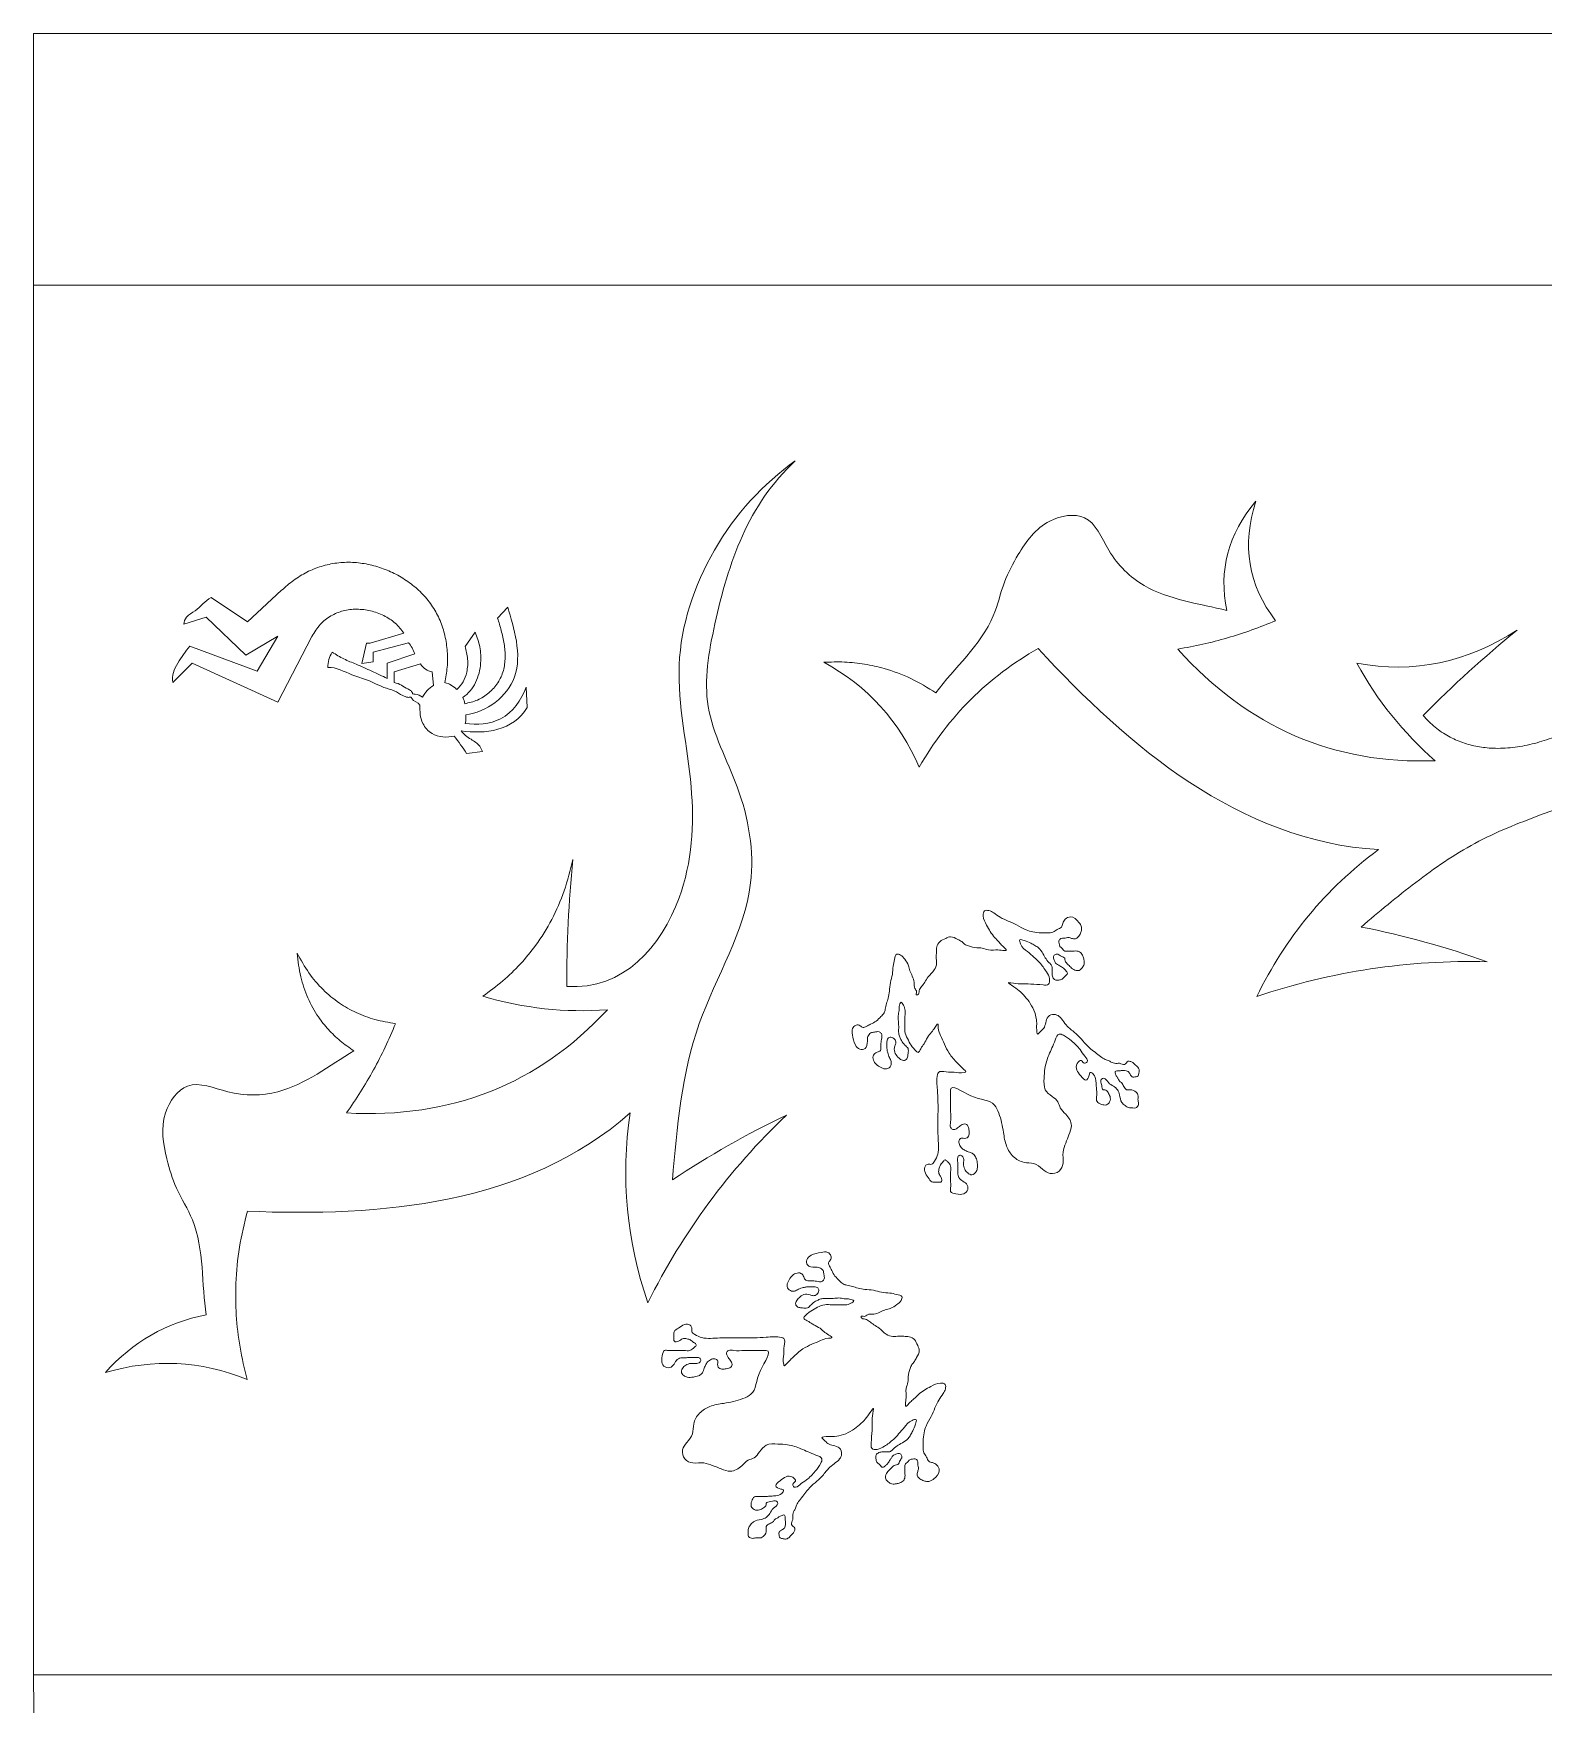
# Model space of a CAD drawing. Header units: inches. Extents: x 10.6 to 40.8, y 3.5 to 37.4.
# Drawn here: x 10.57 to 27.82, y 18.3 to 37.39 of the extents above; entities that cross this region are included whole.
import ezdxf

# ---------------------------------------------------------------- set-up
doc = ezdxf.new("R2010")
doc.units = ezdxf.units.IN
doc.header["$MEASUREMENT"] = 0
doc.layers.add('DXF_KUPEC_2_Model_0', color=7, linetype='Continuous', true_color=0xffffff)

msp = doc.modelspace()

# ---------------------------------------------------------------- linework, layer by layer
at = {"layer": 'DXF_KUPEC_2_Model_0', "color": 18, "lineweight": 13, "true_color": 0x000000}
for p, q in [((40.815, 37.388), (10.565, 37.388)), ((10.565, 37.388), (10.565, 34.513)), ((40.815, 34.513), (10.565, 34.513)), ((10.565, 34.513), (10.565, 18.638)), ((13.011, 30.666), (12.595, 30.944)), ((13.4, 31.027), (13.011, 30.666)), ((15.984, 30.834), (15.867, 30.708)), ((12.283, 30.639), (12.54, 30.722)), ((12.54, 30.722), (12.991, 30.285)), ((15.612, 30.548), (15.497, 30.387)), ((13.122, 30.105), (12.353, 30.389)), ((12.991, 30.285), (13.358, 30.503)), ((13.358, 30.503), (13.122, 30.105)), ((13.358, 29.751), (13.746, 30.5)), ((14.369, 30.425), (14.318, 30.193)), ((14.412, 30.425), (14.369, 30.425)), ((14.798, 30.536), (14.412, 30.425)), ((14.447, 30.32), (14.851, 30.429)), ((12.158, 29.973), (12.38, 30.195)), ((12.38, 30.195), (13.358, 29.751)), ((14.318, 30.193), (14.447, 30.211)), ((14.447, 30.211), (14.447, 30.32)), ((14.924, 30.3), (14.607, 30.194)), ((14.607, 30.194), (14.607, 30.02)), ((14.987, 30.188), (14.687, 30.095)), ((14.687, 30.095), (14.687, 29.973)), ((15.136, 29.941), (15.121, 30.095)), ((16.205, 29.689), (16.193, 29.919)), ((15.515, 29.164), (15.695, 29.185)), ((10.565, 18.638), (40.815, 18.638))]:
    msp.add_line(p, q, dxfattribs=at)
for centre, radius, start, end in [((14.257, 30.144), 0.33, 147.8656, 179.6771), ((15.212, 29.73), 0.248, 41.0804, 78.2849), ((15.211, 29.687), 0.285, 9.0329, 23.7462), ((15.276, 29.569), 0.23, 344.5193, 9.4026), ((12.917, 27.458), 3.107, 33.2957, 37.7796), ((25.69, 18.638), 15.125, 180, 0)]:
    msp.add_arc(centre, radius, start, end, dxfattribs=at)
for points, knots in [([(19.268, 32.505), (18.536, 31.992), (17.697, 30.618), (18.142, 28.83), (18.057, 27.334), (17.307, 26.456), (16.657, 26.503)], [0, 0, 0, 0, 0.38413, 0.579872, 0.757798, 1, 1, 1, 1]), ([(17.865, 24.292), (17.916, 24.892), (18.016, 26.079), (18.903, 27.456), (18.677, 28.762), (18.165, 29.669), (18.405, 31.046), (18.727, 32.006), (19.268, 32.505)], [0, 0, 0, 0, 0.209594, 0.407161, 0.535059, 0.647811, 0.757164, 1, 1, 1, 1]), ([(24.199, 30.797), (23.889, 30.874), (23.329, 30.943), (22.843, 31.42), (22.647, 31.94), (22.089, 31.845), (21.837, 31.488), (21.635, 31.111), (21.504, 30.495), (21.079, 30.141), (20.875, 29.856)], [0, 0, 0, 0, 0.2060686, 0.324715, 0.4212586, 0.5042483, 0.6136903, 0.6866444, 0.7713935, 0.9999999, 0.9999999, 0.9999999, 0.9999999]), ([(25.73, 27.181), (25.832, 27.268), (26.038, 27.441), (26.354, 27.694), (26.682, 27.931), (27.028, 28.143), (27.397, 28.317), (27.738, 28.445), (28.037, 28.558), (28.289, 28.664), (28.53, 28.787), (28.754, 28.936), (28.955, 29.117), (29.132, 29.326), (29.28, 29.547), (29.403, 29.774), (29.502, 30.001), (29.591, 30.23), (29.685, 30.453), (29.798, 30.663), (29.943, 30.85), (30.116, 31.013), (30.307, 31.16), (30.529, 31.309), (30.775, 31.463), (31.047, 31.617), (31.325, 31.752), (31.61, 31.864), (31.906, 31.946), (32.214, 31.997), (32.423, 31.996), (32.529, 31.996)], [0, 0, 0, 0, 0.046441, 0.093012, 0.139556, 0.186098, 0.232927, 0.280164, 0.3119, 0.343319, 0.37433, 0.405095, 0.436065, 0.46748, 0.499304, 0.527852, 0.556385, 0.584728, 0.612637, 0.640026, 0.666802, 0.694016, 0.721781, 0.749874, 0.786231, 0.822159, 0.857651, 0.892821, 0.927937, 0.963448, 1, 1, 1, 1]), ([(32.529, 31.996), (32.42, 32.012), (32.199, 32.043), (31.862, 32.043), (31.523, 32.011), (31.188, 31.944), (30.86, 31.843), (30.548, 31.707), (30.255, 31.538), (29.996, 31.343), (29.775, 31.124), (29.583, 30.894), (29.402, 30.654), (29.221, 30.411), (29.034, 30.176), (28.832, 29.955), (28.613, 29.753), (28.375, 29.575), (28.137, 29.437), (27.906, 29.336), (27.687, 29.268), (27.463, 29.226), (27.253, 29.218), (27.062, 29.238), (26.89, 29.283), (26.726, 29.356), (26.57, 29.46), (26.483, 29.551), (26.439, 29.598)], [0, 0, 0, 0, 0.0458167, 0.0924627, 0.1396726, 0.1871532, 0.2346195, 0.2818285, 0.3286177, 0.3749454, 0.4162093, 0.4576353, 0.4993726, 0.5413127, 0.5833033, 0.6245231, 0.6656447, 0.7067275, 0.7480372, 0.7797341, 0.8115414, 0.8430686, 0.8741012, 0.8986032, 0.9229995, 0.9476475, 0.9730835, 1, 1, 1, 1]), ([(15.263, 29.973), (15.274, 30.031), (15.298, 30.149), (15.297, 30.33), (15.27, 30.51), (15.215, 30.683), (15.13, 30.843), (15.017, 30.984), (14.882, 31.104), (14.729, 31.203), (14.564, 31.278), (14.39, 31.328), (14.211, 31.351), (14.03, 31.344), (13.854, 31.305), (13.687, 31.239), (13.534, 31.145), (13.444, 31.066), (13.4, 31.027)], [0, 0, 0, 0, 0.061928, 0.124766, 0.187869, 0.250713, 0.313103, 0.375422, 0.438091, 0.501079, 0.564057, 0.626762, 0.689139, 0.751391, 0.813769, 0.876055, 0.937996, 1, 1, 1, 1]), ([(12.595, 30.944), (12.523, 30.906), (12.453, 30.807), (12.313, 30.738), (12.284, 30.669), (12.283, 30.639)], [0.0000009, 0.0000009, 0.0000009, 0.0000009, 0.5303696, 0.798279, 1, 1, 1, 1]), ([(13.746, 30.5), (13.776, 30.547), (13.832, 30.64), (13.959, 30.74), (14.103, 30.8), (14.26, 30.817), (14.418, 30.798), (14.568, 30.744), (14.703, 30.659), (14.767, 30.577), (14.798, 30.536)], [0, 0, 0, 0, 0.132212, 0.255877, 0.377103, 0.500628, 0.62693, 0.753643, 0.87824, 1, 1, 1, 1]), ([(15.504, 29.606), (15.74, 29.633), (16.243, 30.009), (16.051, 30.605), (15.984, 30.834)], [0, 0, 0, 0, 0.4743697, 0.9999997, 0.9999997, 0.9999997, 0.9999997]), ([(15.472, 29.802), (15.501, 29.826), (15.56, 29.874), (15.62, 29.973), (15.659, 30.081), (15.68, 30.219), (15.674, 30.38), (15.632, 30.493), (15.612, 30.548)], [0, 0, 0, 0, 0.139162, 0.277189, 0.41746, 0.560255, 0.784827, 1, 1, 1, 1]), ([(15.867, 30.708), (15.882, 30.662), (15.912, 30.567), (15.945, 30.417), (15.959, 30.262), (15.941, 30.108), (15.876, 29.967), (15.772, 29.852), (15.642, 29.766), (15.542, 29.743), (15.492, 29.732)], [0, 0, 0, 0, 0.119133, 0.246548, 0.374821, 0.49994, 0.62392, 0.749865, 0.876014, 1, 1, 1, 1]), ([(23.638, 30.355), (23.733, 30.373), (23.923, 30.408), (24.205, 30.482), (24.483, 30.571), (24.664, 30.644), (24.755, 30.68)], [0, 0, 0, 0, 0.249252, 0.497679, 0.748415, 1, 1, 1, 1]), ([(12.353, 30.389), (12.301, 30.328), (12.211, 30.201), (12.138, 30.055), (12.158, 29.973)], [0, 0, 0, 0, 0.5052435, 0.9999991, 0.9999991, 0.9999991, 0.9999991]), ([(14.851, 30.429), (14.865, 30.409), (14.893, 30.369), (14.914, 30.323), (14.924, 30.3)], [0, 0, 0, 0, 0.486685, 1, 1, 1, 1]), ([(15.497, 30.387), (15.509, 30.339), (15.533, 30.242), (15.523, 30.102), (15.481, 29.978), (15.427, 29.921), (15.4, 29.893)], [0, 0, 0, 0, 0.277644, 0.561767, 0.780846, 1, 1, 1, 1]), ([(14.607, 30.02), (14.548, 30.048), (14.43, 30.104), (14.265, 30.179), (14.109, 30.239), (14.022, 30.293), (13.978, 30.32)], [0, 0, 0, 0, 0.279953, 0.559931, 0.77989, 1, 1, 1, 1]), ([(20.875, 29.856), (20.78, 29.914), (20.594, 30.029), (20.315, 30.131), (20.06, 30.188), (19.829, 30.213), (19.672, 30.208), (19.593, 30.206)], [0, 0, 0, 0, 0.245664, 0.485011, 0.653715, 0.824659, 1, 1, 1, 1]), ([(13.927, 30.146), (14.031, 30.151), (14.167, 30.062), (14.39, 30.008), (14.541, 29.921), (14.686, 29.886), (14.768, 29.831), (14.828, 29.805), (14.859, 29.804), (14.88, 29.81), (14.898, 29.751), (14.958, 29.752), (14.98, 29.717)], [0, 0, 0, 0, 0.251875, 0.414608, 0.592798, 0.701894, 0.797976, 0.851277, 0.865807, 0.882757, 0.897063, 1, 1, 1, 1]), ([(14.687, 29.973), (14.749, 29.964), (14.8, 29.918), (14.874, 29.886), (14.887, 29.866), (14.896, 29.857), (14.898, 29.837), (14.956, 29.847), (14.983, 29.822), (15.011, 29.805)], [0, 0, 0, 0, 0.457238, 0.571818, 0.608664, 0.647786, 0.678886, 0.745997, 1, 1, 1, 1]), ([(16.193, 29.919), (16.142, 29.776), (15.952, 29.505), (15.63, 29.49), (15.498, 29.507)], [0, 0, 0, 0, 0.533061, 1, 1, 1, 1]), ([(14.98, 29.717), (14.977, 29.647), (14.987, 29.517), (15.135, 29.348), (15.291, 29.342), (15.373, 29.362)], [0, 0, 0, 0, 0.3378316, 0.5866066, 0.9999993, 0.9999993, 0.9999993, 0.9999993]), ([(15.695, 29.185), (15.686, 29.206), (15.668, 29.247), (15.618, 29.291), (15.561, 29.328), (15.499, 29.365), (15.466, 29.403), (15.45, 29.423)], [0, 0, 0, 0, 0.196821, 0.380507, 0.565079, 0.782625, 1, 1, 1, 1]), ([(16.727, 27.952), (16.697, 27.831), (16.639, 27.596), (16.494, 27.265), (16.322, 26.986), (16.13, 26.754), (15.929, 26.558), (15.777, 26.447), (15.7, 26.39)], [0, 0, 0, 0, 0.193794, 0.379866, 0.561953, 0.705377, 0.850764, 1, 1, 1, 1]), ([(21.042, 25.322), (21.048, 25.394), (21.321, 25.187), (21.517, 25.218), (21.615, 25.016), (21.643, 24.859), (21.669, 24.681), (21.75, 24.553), (21.869, 24.481), (21.999, 24.494), (22.087, 24.42), (22.175, 24.35), (22.292, 24.38), (22.34, 24.493), (22.314, 24.605), (22.358, 24.712), (22.394, 24.809), (22.441, 24.925), (22.374, 25.037), (22.29, 25.102), (22.274, 25.195), (22.196, 25.248), (22.102, 25.32), (22.111, 25.449), (22.115, 25.58), (22.166, 25.733), (22.222, 25.844), (22.266, 25.974), (22.354, 25.936), (22.428, 25.878), (22.518, 25.795), (22.562, 25.716), (22.624, 25.65), (22.562, 25.609), (22.537, 25.678), (22.472, 25.617), (22.478, 25.541), (22.525, 25.487), (22.59, 25.402), (22.623, 25.474), (22.634, 25.535), (22.69, 25.488), (22.702, 25.438), (22.705, 25.376), (22.711, 25.313), (22.712, 25.252), (22.704, 25.18), (22.764, 25.153), (22.821, 25.141), (22.869, 25.184), (22.869, 25.244), (22.842, 25.289), (22.817, 25.327), (22.771, 25.317), (22.773, 25.382), (22.744, 25.434), (22.809, 25.467), (22.84, 25.393), (22.901, 25.368), (22.954, 25.325), (22.975, 25.255), (22.984, 25.185), (23.032, 25.142), (23.075, 25.114), (23.118, 25.117), (23.164, 25.109), (23.196, 25.154), (23.178, 25.202), (23.189, 25.251), (23.16, 25.306), (23.105, 25.328), (23.047, 25.314), (23.018, 25.36), (23.002, 25.403), (22.964, 25.422), (22.955, 25.455), (22.934, 25.477), (22.927, 25.502), (22.914, 25.531), (22.945, 25.542), (22.974, 25.536), (23.01, 25.546), (23.044, 25.54), (23.077, 25.53), (23.091, 25.499), (23.115, 25.462), (23.153, 25.469), (23.191, 25.478), (23.189, 25.511), (23.2, 25.539), (23.19, 25.576), (23.154, 25.6), (23.129, 25.634), (23.098, 25.647), (23.067, 25.651), (23.052, 25.627), (23.022, 25.598), (22.982, 25.628), (22.934, 25.622), (22.891, 25.626), (22.851, 25.656), (22.803, 25.669), (22.749, 25.703), (22.693, 25.751), (22.618, 25.804), (22.555, 25.878), (22.481, 25.962), (22.396, 26.022), (22.335, 26.096), (22.292, 26.16), (22.223, 26.193), (22.145, 26.165), (22.129, 26.091), (22.113, 26.022), (22.07, 25.995), (22.026, 25.932), (22.024, 26.041), (22.029, 26.141), (21.97, 26.309), (21.839, 26.446), (21.772, 26.495), (21.687, 26.551), (21.769, 26.535), (21.836, 26.532), (21.968, 26.531), (22.064, 26.523), (22.171, 26.513), (22.178, 26.604), (22.13, 26.682), (22.07, 26.767), (21.992, 26.838), (21.915, 26.907), (21.849, 26.952), (21.819, 27.05), (21.902, 27.02), (21.95, 27.003), (22.005, 26.971), (22.058, 26.939), (22.097, 26.881), (22.13, 26.814), (22.169, 26.772), (22.203, 26.736), (22.2, 26.696), (22.201, 26.655), (22.202, 26.609), (22.234, 26.571), (22.277, 26.575), (22.322, 26.58), (22.343, 26.619), (22.39, 26.649), (22.355, 26.687), (22.33, 26.716), (22.293, 26.733), (22.266, 26.755), (22.236, 26.769), (22.229, 26.8), (22.215, 26.828), (22.221, 26.863), (22.263, 26.879), (22.296, 26.845), (22.35, 26.837), (22.347, 26.783), (22.387, 26.752), (22.423, 26.709), (22.467, 26.681), (22.516, 26.683), (22.546, 26.715), (22.572, 26.757), (22.565, 26.806), (22.555, 26.852), (22.529, 26.901), (22.47, 26.91), (22.423, 26.904), (22.383, 26.906), (22.339, 26.899), (22.32, 26.94), (22.284, 26.958), (22.284, 26.992), (22.274, 27.024), (22.3, 27.054), (22.335, 27.054), (22.364, 27.055), (22.393, 27.066), (22.426, 27.049), (22.467, 27.041), (22.506, 27.068), (22.525, 27.108), (22.543, 27.155), (22.533, 27.201), (22.494, 27.255), (22.429, 27.317), (22.348, 27.276), (22.321, 27.227), (22.314, 27.169), (22.255, 27.158), (22.213, 27.114), (22.144, 27.116), (22.069, 27.114), (21.986, 27.121), (21.889, 27.149), (21.802, 27.207), (21.7, 27.249), (21.609, 27.286), (21.543, 27.341), (21.486, 27.371), (21.418, 27.376), (21.408, 27.284), (21.449, 27.212), (21.493, 27.129), (21.541, 27.062), (21.592, 27.014), (21.632, 26.965), (21.657, 26.942), (21.69, 26.914), (21.632, 26.909), (21.579, 26.928), (21.484, 26.907), (21.409, 26.946), (21.329, 26.938), (21.263, 26.96), (21.202, 26.981), (21.168, 27.019), (21.113, 27.042), (21.051, 27.082), (20.98, 27.048), (20.915, 27.023), (20.879, 26.957), (20.882, 26.895), (20.874, 26.833), (20.89, 26.764), (20.857, 26.679), (20.789, 26.625), (20.75, 26.554), (20.713, 26.503), (20.678, 26.459), (20.681, 26.41), (20.641, 26.401), (20.663, 26.449), (20.619, 26.483), (20.633, 26.552), (20.606, 26.618), (20.576, 26.677), (20.563, 26.749), (20.522, 26.81), (20.483, 26.86), (20.412, 26.885), (20.402, 26.801), (20.38, 26.731), (20.384, 26.637), (20.348, 26.546), (20.347, 26.454), (20.332, 26.373), (20.31, 26.307), (20.298, 26.25), (20.284, 26.195), (20.24, 26.154), (20.195, 26.104), (20.133, 26.072), (20.085, 26.05), (20.04, 26.024), (20.009, 26.061), (19.957, 26.067), (19.908, 26.021), (19.925, 25.933), (19.937, 25.847), (19.997, 25.775), (20.085, 25.786), (20.092, 25.868), (20.091, 25.93), (20.124, 25.977), (20.176, 25.978), (20.219, 25.993), (20.267, 25.957), (20.25, 25.897), (20.244, 25.843), (20.247, 25.802), (20.242, 25.763), (20.197, 25.753), (20.151, 25.722), (20.156, 25.657), (20.193, 25.608), (20.246, 25.574), (20.311, 25.549), (20.364, 25.591), (20.368, 25.647), (20.338, 25.692), (20.326, 25.739), (20.312, 25.788), (20.316, 25.831), (20.314, 25.873), (20.32, 25.912), (20.365, 25.929), (20.404, 25.905), (20.422, 25.861), (20.399, 25.814), (20.395, 25.75), (20.437, 25.699), (20.475, 25.66), (20.528, 25.653), (20.554, 25.694), (20.555, 25.74), (20.567, 25.796), (20.513, 25.834), (20.482, 25.878), (20.46, 25.925), (20.445, 25.972), (20.451, 26.034), (20.446, 26.1), (20.439, 26.168), (20.456, 26.224), (20.451, 26.271), (20.471, 26.342), (20.512, 26.278), (20.526, 26.221), (20.517, 26.136), (20.52, 26.052), (20.515, 25.965), (20.56, 25.889), (20.595, 25.818), (20.634, 25.779), (20.677, 25.733), (20.704, 25.803), (20.745, 25.847), (20.771, 25.921), (20.827, 25.98), (20.857, 26.021), (20.901, 26.093), (20.899, 26.002), (20.945, 25.912), (21, 25.756), (21.116, 25.629), (21.174, 25.575), (21.221, 25.528), (21.158, 25.505), (21.093, 25.531), (20.998, 25.517), (20.908, 25.545), (20.877, 25.445), (20.898, 25.288), (20.9, 25.05), (20.891, 24.809), (20.915, 24.619), (20.869, 24.519), (20.83, 24.462), (20.785, 24.478), (20.741, 24.449), (20.74, 24.377), (20.784, 24.327), (20.822, 24.259), (20.882, 24.269), (20.949, 24.261), (20.939, 24.328), (20.902, 24.362), (20.907, 24.414), (20.92, 24.459), (20.948, 24.488), (20.975, 24.534), (21.014, 24.492), (21.052, 24.454), (21.04, 24.388), (21.043, 24.328), (21.041, 24.267), (21.046, 24.212), (21.032, 24.147), (21.115, 24.131), (21.186, 24.118), (21.25, 24.179), (21.231, 24.257), (21.168, 24.28), (21.124, 24.328), (21.127, 24.383), (21.121, 24.436), (21.126, 24.49), (21.116, 24.538), (21.137, 24.58), (21.186, 24.567), (21.195, 24.519), (21.185, 24.468), (21.198, 24.415), (21.233, 24.37), (21.286, 24.34), (21.332, 24.376), (21.352, 24.428), (21.348, 24.486), (21.336, 24.544), (21.309, 24.588), (21.264, 24.606), (21.223, 24.622), (21.178, 24.643), (21.146, 24.682), (21.13, 24.729), (21.154, 24.775), (21.195, 24.765), (21.24, 24.769), (21.26, 24.817), (21.252, 24.858), (21.247, 24.899), (21.216, 24.944), (21.161, 24.918), (21.127, 24.889), (21.096, 24.87), (21.063, 24.863), (21.031, 24.9), (21.05, 24.974), (21.038, 25.088), (21.043, 25.198), (21.042, 25.275), (21.042, 25.303), (21.042, 25.317), (21.042, 25.322)], [0, 0, 0, 0, 0.008987, 0.019912, 0.023771, 0.032299, 0.038369, 0.043621, 0.048842, 0.053099, 0.057508, 0.061219, 0.065238, 0.069018, 0.073752, 0.077816, 0.081615, 0.085634, 0.091078, 0.094672, 0.097403, 0.100872, 0.104936, 0.109865, 0.114105, 0.120097, 0.127067, 0.130115, 0.132042, 0.13617, 0.14143, 0.144947, 0.147522, 0.148885, 0.150683, 0.152746, 0.155625, 0.158673, 0.161552, 0.164132, 0.16542, 0.167015, 0.169746, 0.171782, 0.173817, 0.17686, 0.178896, 0.1811, 0.183305, 0.185102, 0.187475, 0.189365, 0.191162, 0.191838, 0.193817, 0.196358, 0.197492, 0.200245, 0.202918, 0.205192, 0.207547, 0.210915, 0.212828, 0.214568, 0.216436, 0.217619, 0.219547, 0.221246, 0.223105, 0.224995, 0.227727, 0.229248, 0.231045, 0.233017, 0.234337, 0.235471, 0.23669, 0.237601, 0.238629, 0.239385, 0.240569, 0.2421, 0.243463, 0.244373, 0.245827, 0.247148, 0.248838, 0.249749, 0.251143, 0.25184, 0.253234, 0.254907, 0.256581, 0.257868, 0.258714, 0.25967, 0.260753, 0.263008, 0.264022, 0.266246, 0.267609, 0.26943, 0.271779, 0.274789, 0.277799, 0.281984, 0.285692, 0.290368, 0.293485, 0.296602, 0.2988, 0.301689, 0.30442, 0.306933, 0.309085, 0.31052, 0.313272, 0.315977, 0.324156, 0.331427, 0.335473, 0.337106, 0.33807, 0.342116, 0.346624, 0.351912, 0.354231, 0.356582, 0.359932, 0.364861, 0.368048, 0.371855, 0.376259, 0.377995, 0.379919, 0.382993, 0.384951, 0.386799, 0.389919, 0.392562, 0.395193, 0.396487, 0.397822, 0.399439, 0.401269, 0.402818, 0.404343, 0.405912, 0.40746, 0.409288, 0.41074, 0.412085, 0.41388, 0.415041, 0.41607, 0.417432, 0.418334, 0.419604, 0.42084, 0.422542, 0.424631, 0.425694, 0.427863, 0.429881, 0.432136, 0.433377, 0.434997, 0.436827, 0.438731, 0.4403, 0.442227, 0.444488, 0.446393, 0.447534, 0.449059, 0.450808, 0.451954, 0.453223, 0.454273, 0.455626, 0.456877, 0.458022, 0.458899, 0.460284, 0.461913, 0.463365, 0.465241, 0.466927, 0.468867, 0.470239, 0.474566, 0.477077, 0.479166, 0.480881, 0.482923, 0.485061, 0.487456, 0.49012, 0.493755, 0.496734, 0.501373, 0.505333, 0.50912, 0.512471, 0.51477, 0.51658, 0.518749, 0.522992, 0.526272, 0.529336, 0.532094, 0.534251, 0.536068, 0.536811, 0.537596, 0.540559, 0.544554, 0.547324, 0.549704, 0.553326, 0.5552, 0.55682, 0.558779, 0.562028, 0.564226, 0.567165, 0.569678, 0.572064, 0.574064, 0.576724, 0.579771, 0.583682, 0.586375, 0.588769, 0.590822, 0.592669, 0.593141, 0.594462, 0.596026, 0.598763, 0.601443, 0.603983, 0.606246, 0.609484, 0.612011, 0.613689, 0.616127, 0.619069, 0.622734, 0.626258, 0.630008, 0.632933, 0.635442, 0.637835, 0.639555, 0.641704, 0.64441, 0.647173, 0.649241, 0.650704, 0.652158, 0.653946, 0.65602, 0.658718, 0.663281, 0.666009, 0.668189, 0.671504, 0.673522, 0.675496, 0.677068, 0.679078, 0.680342, 0.682886, 0.685133, 0.686597, 0.687551, 0.689138, 0.691112, 0.693348, 0.6954, 0.698008, 0.700383, 0.702634, 0.704413, 0.706276, 0.70847, 0.709891, 0.711972, 0.713206, 0.714741, 0.715987, 0.717814, 0.719375, 0.720815, 0.723514, 0.726015, 0.727989, 0.72961, 0.731151, 0.73271, 0.734868, 0.736942, 0.739363, 0.740983, 0.742741, 0.744822, 0.747909, 0.750146, 0.75249, 0.754188, 0.756121, 0.757651, 0.760139, 0.763608, 0.766692, 0.769779, 0.77316, 0.776372, 0.778446, 0.77988, 0.781807, 0.784308, 0.787446, 0.790299, 0.792951, 0.794649, 0.796207, 0.79967, 0.808048, 0.813574, 0.818229, 0.81878, 0.819397, 0.823832, 0.827274, 0.830566, 0.83156, 0.838101, 0.848638, 0.858029, 0.865718, 0.869047, 0.87082, 0.872343, 0.87371, 0.876144, 0.879155, 0.881506, 0.883842, 0.885654, 0.887447, 0.889414, 0.891206, 0.892905, 0.894571, 0.896092, 0.89731, 0.89974, 0.902249, 0.90413, 0.906638, 0.908967, 0.910579, 0.913067, 0.916399, 0.918908, 0.921439, 0.923913, 0.926129, 0.928183, 0.929906, 0.932163, 0.934206, 0.935369, 0.93657, 0.938747, 0.940041, 0.942466, 0.944531, 0.946508, 0.948445, 0.950083, 0.952662, 0.954879, 0.956728, 0.95817, 0.960146, 0.961733, 0.963715, 0.965698, 0.966951, 0.968674, 0.969876, 0.971704, 0.973534, 0.97463, 0.976461, 0.978469, 0.980318, 0.981665, 0.982532, 0.983908, 0.986165, 0.99068, 0.996807, 0.998527, 0.999287, 1, 1, 1, 1]), ([(14.702, 26.077), (14.623, 26.091), (14.469, 26.117), (14.252, 26.197), (14.051, 26.311), (13.867, 26.463), (13.703, 26.656), (13.62, 26.805), (13.577, 26.883)], [0, 0, 0, 0, 0.1661071, 0.3239755, 0.4775594, 0.6445619, 0.8170453, 1, 1, 1, 1]), ([(13.577, 26.883), (13.588, 26.792), (13.61, 26.617), (13.694, 26.37), (13.804, 26.168), (13.933, 26.007), (14.069, 25.876), (14.173, 25.803), (14.226, 25.766)], [0, 0, 0, 0, 0.203388, 0.39451, 0.579194, 0.71597, 0.855402, 1, 1, 1, 1]), ([(14.141, 25.057), (14.196, 25.137), (14.306, 25.297), (14.452, 25.548), (14.587, 25.808), (14.663, 25.987), (14.702, 26.077)], [0, 0, 0, 0, 0.249252, 0.497679, 0.748415, 1, 1, 1, 1]), ([(14.226, 25.766), (13.952, 25.602), (13.508, 25.255), (12.827, 25.249), (12.32, 25.477), (11.993, 25.016), (12.067, 24.585), (12.191, 24.176), (12.533, 23.647), (12.483, 23.096), (12.54, 22.751)], [0, 0, 0, 0, 0.206069, 0.324715, 0.421259, 0.504248, 0.61369, 0.686644, 0.771394, 1, 1, 1, 1]), ([(13.006, 22.014), (12.977, 22.136), (12.918, 22.377), (12.877, 22.745), (12.872, 23.128), (12.909, 23.527), (12.976, 23.798), (13.009, 23.935)], [0, 0, 0, 0, 0.193344, 0.382711, 0.570057, 0.783538, 1, 1, 1, 1]), ([(18.937, 22.344), (19.009, 22.338), (18.801, 22.065), (18.832, 21.869), (18.63, 21.771), (18.473, 21.743), (18.295, 21.717), (18.168, 21.636), (18.095, 21.517), (18.108, 21.387), (18.034, 21.299), (17.964, 21.211), (17.994, 21.094), (18.107, 21.046), (18.22, 21.072), (18.327, 21.028), (18.424, 20.992), (18.539, 20.945), (18.651, 21.012), (18.717, 21.096), (18.809, 21.112), (18.862, 21.19), (18.934, 21.284), (19.063, 21.275), (19.195, 21.271), (19.347, 21.22), (19.458, 21.164), (19.588, 21.12), (19.55, 21.032), (19.492, 20.958), (19.409, 20.868), (19.33, 20.824), (19.264, 20.762), (19.224, 20.824), (19.292, 20.849), (19.232, 20.914), (19.156, 20.908), (19.101, 20.861), (19.016, 20.796), (19.089, 20.763), (19.149, 20.752), (19.103, 20.696), (19.052, 20.684), (18.99, 20.681), (18.927, 20.675), (18.867, 20.674), (18.794, 20.682), (18.767, 20.622), (18.756, 20.565), (18.798, 20.517), (18.859, 20.517), (18.903, 20.544), (18.941, 20.569), (18.931, 20.615), (18.996, 20.613), (19.048, 20.642), (19.081, 20.577), (19.008, 20.546), (18.982, 20.485), (18.939, 20.432), (18.87, 20.411), (18.799, 20.402), (18.756, 20.354), (18.728, 20.311), (18.732, 20.268), (18.723, 20.222), (18.768, 20.19), (18.816, 20.208), (18.865, 20.197), (18.92, 20.226), (18.943, 20.281), (18.928, 20.339), (18.975, 20.368), (19.017, 20.384), (19.036, 20.422), (19.069, 20.431), (19.091, 20.452), (19.117, 20.459), (19.145, 20.472), (19.156, 20.441), (19.15, 20.412), (19.16, 20.376), (19.155, 20.342), (19.144, 20.309), (19.113, 20.295), (19.076, 20.271), (19.083, 20.233), (19.092, 20.195), (19.125, 20.197), (19.154, 20.186), (19.19, 20.196), (19.214, 20.232), (19.249, 20.257), (19.261, 20.288), (19.265, 20.319), (19.241, 20.334), (19.212, 20.364), (19.242, 20.404), (19.237, 20.452), (19.24, 20.495), (19.27, 20.535), (19.283, 20.583), (19.317, 20.637), (19.366, 20.693), (19.418, 20.768), (19.492, 20.831), (19.577, 20.905), (19.636, 20.99), (19.711, 21.051), (19.774, 21.094), (19.807, 21.163), (19.779, 21.241), (19.705, 21.257), (19.636, 21.273), (19.609, 21.316), (19.546, 21.36), (19.655, 21.362), (19.755, 21.357), (19.923, 21.416), (20.06, 21.547), (20.109, 21.614), (20.165, 21.699), (20.15, 21.617), (20.146, 21.55), (20.146, 21.418), (20.137, 21.322), (20.128, 21.215), (20.218, 21.208), (20.297, 21.256), (20.381, 21.316), (20.452, 21.394), (20.521, 21.471), (20.567, 21.537), (20.664, 21.567), (20.634, 21.484), (20.617, 21.436), (20.586, 21.381), (20.553, 21.328), (20.495, 21.289), (20.428, 21.256), (20.386, 21.217), (20.35, 21.183), (20.31, 21.186), (20.269, 21.185), (20.224, 21.184), (20.185, 21.152), (20.189, 21.109), (20.194, 21.064), (20.233, 21.043), (20.264, 20.996), (20.301, 21.031), (20.33, 21.056), (20.347, 21.093), (20.37, 21.12), (20.383, 21.15), (20.414, 21.157), (20.442, 21.171), (20.477, 21.165), (20.493, 21.123), (20.459, 21.09), (20.451, 21.036), (20.397, 21.039), (20.366, 20.999), (20.323, 20.963), (20.296, 20.919), (20.298, 20.87), (20.329, 20.84), (20.371, 20.814), (20.42, 20.821), (20.466, 20.831), (20.515, 20.857), (20.524, 20.916), (20.518, 20.963), (20.52, 21.003), (20.514, 21.047), (20.554, 21.066), (20.572, 21.102), (20.606, 21.102), (20.639, 21.112), (20.668, 21.086), (20.669, 21.051), (20.669, 21.022), (20.681, 20.993), (20.663, 20.96), (20.655, 20.919), (20.682, 20.88), (20.723, 20.861), (20.769, 20.843), (20.816, 20.853), (20.869, 20.892), (20.932, 20.957), (20.89, 21.038), (20.841, 21.065), (20.783, 21.072), (20.772, 21.131), (20.728, 21.173), (20.73, 21.242), (20.728, 21.317), (20.736, 21.4), (20.764, 21.497), (20.821, 21.584), (20.863, 21.686), (20.901, 21.777), (20.955, 21.843), (20.985, 21.9), (20.991, 21.968), (20.899, 21.978), (20.826, 21.937), (20.743, 21.893), (20.676, 21.845), (20.629, 21.794), (20.579, 21.754), (20.557, 21.729), (20.529, 21.696), (20.523, 21.754), (20.543, 21.807), (20.522, 21.902), (20.561, 21.977), (20.552, 22.057), (20.575, 22.123), (20.595, 22.184), (20.633, 22.218), (20.656, 22.273), (20.697, 22.335), (20.662, 22.406), (20.638, 22.471), (20.571, 22.507), (20.51, 22.504), (20.447, 22.512), (20.379, 22.496), (20.294, 22.529), (20.239, 22.597), (20.168, 22.636), (20.117, 22.673), (20.074, 22.708), (20.024, 22.705), (20.016, 22.745), (20.063, 22.723), (20.097, 22.767), (20.167, 22.753), (20.233, 22.78), (20.292, 22.81), (20.363, 22.823), (20.424, 22.864), (20.474, 22.903), (20.5, 22.974), (20.415, 22.984), (20.346, 23.006), (20.251, 23.002), (20.16, 23.038), (20.068, 23.039), (19.988, 23.054), (19.922, 23.076), (19.864, 23.088), (19.809, 23.102), (19.768, 23.146), (19.718, 23.191), (19.686, 23.253), (19.664, 23.301), (19.638, 23.346), (19.675, 23.377), (19.681, 23.429), (19.635, 23.478), (19.547, 23.461), (19.461, 23.449), (19.39, 23.389), (19.4, 23.301), (19.482, 23.294), (19.544, 23.295), (19.592, 23.262), (19.592, 23.21), (19.607, 23.167), (19.571, 23.119), (19.511, 23.136), (19.457, 23.142), (19.417, 23.139), (19.378, 23.144), (19.367, 23.189), (19.336, 23.235), (19.272, 23.23), (19.222, 23.193), (19.189, 23.14), (19.163, 23.075), (19.205, 23.022), (19.262, 23.018), (19.306, 23.048), (19.353, 23.06), (19.402, 23.074), (19.445, 23.07), (19.487, 23.072), (19.527, 23.066), (19.543, 23.021), (19.519, 22.982), (19.475, 22.964), (19.428, 22.987), (19.365, 22.991), (19.313, 22.949), (19.275, 22.911), (19.267, 22.858), (19.309, 22.832), (19.354, 22.831), (19.411, 22.819), (19.449, 22.873), (19.493, 22.904), (19.539, 22.926), (19.586, 22.941), (19.648, 22.935), (19.714, 22.94), (19.782, 22.947), (19.839, 22.93), (19.885, 22.935), (19.956, 22.915), (19.892, 22.874), (19.835, 22.86), (19.751, 22.869), (19.667, 22.866), (19.579, 22.871), (19.504, 22.826), (19.432, 22.791), (19.394, 22.752), (19.347, 22.709), (19.417, 22.682), (19.461, 22.641), (19.535, 22.615), (19.594, 22.559), (19.636, 22.529), (19.708, 22.485), (19.616, 22.487), (19.527, 22.441), (19.371, 22.386), (19.243, 22.27), (19.189, 22.212), (19.142, 22.165), (19.12, 22.228), (19.145, 22.293), (19.131, 22.388), (19.16, 22.478), (19.06, 22.509), (18.903, 22.488), (18.665, 22.486), (18.423, 22.495), (18.233, 22.471), (18.133, 22.517), (18.077, 22.556), (18.092, 22.601), (18.063, 22.646), (17.992, 22.646), (17.941, 22.602), (17.873, 22.564), (17.884, 22.504), (17.875, 22.437), (17.943, 22.447), (17.976, 22.484), (18.028, 22.479), (18.074, 22.466), (18.102, 22.438), (18.149, 22.411), (18.106, 22.372), (18.068, 22.334), (18.002, 22.346), (17.942, 22.343), (17.881, 22.345), (17.827, 22.34), (17.761, 22.354), (17.746, 22.271), (17.733, 22.2), (17.793, 22.136), (17.872, 22.155), (17.894, 22.218), (17.942, 22.262), (17.998, 22.259), (18.051, 22.265), (18.105, 22.26), (18.152, 22.27), (18.194, 22.249), (18.181, 22.2), (18.133, 22.191), (18.083, 22.201), (18.029, 22.188), (17.985, 22.153), (17.955, 22.1), (17.991, 22.054), (18.042, 22.034), (18.101, 22.038), (18.158, 22.05), (18.203, 22.077), (18.22, 22.122), (18.236, 22.163), (18.257, 22.208), (18.296, 22.24), (18.343, 22.256), (18.389, 22.232), (18.379, 22.191), (18.383, 22.146), (18.431, 22.126), (18.473, 22.134), (18.514, 22.139), (18.558, 22.17), (18.532, 22.225), (18.504, 22.259), (18.485, 22.29), (18.477, 22.323), (18.514, 22.355), (18.588, 22.336), (18.702, 22.348), (18.812, 22.343), (18.889, 22.344), (18.917, 22.344), (18.931, 22.344), (18.937, 22.344)], [0, 0, 0, 0, 0.008987, 0.019912, 0.023771, 0.032299, 0.038369, 0.043621, 0.048842, 0.053099, 0.057508, 0.061219, 0.065238, 0.069018, 0.073752, 0.077816, 0.081615, 0.085634, 0.091078, 0.094672, 0.097403, 0.100872, 0.104936, 0.109865, 0.114105, 0.120097, 0.127067, 0.130115, 0.132042, 0.13617, 0.14143, 0.144947, 0.147522, 0.148885, 0.150683, 0.152746, 0.155625, 0.158673, 0.161552, 0.164132, 0.16542, 0.167015, 0.169746, 0.171782, 0.173817, 0.17686, 0.178896, 0.1811, 0.183305, 0.185102, 0.187475, 0.189365, 0.191162, 0.191838, 0.193817, 0.196358, 0.197492, 0.200245, 0.202918, 0.205192, 0.207547, 0.210915, 0.212828, 0.214568, 0.216436, 0.217619, 0.219547, 0.221246, 0.223105, 0.224995, 0.227727, 0.229248, 0.231045, 0.233017, 0.234337, 0.235471, 0.23669, 0.237601, 0.238629, 0.239385, 0.240569, 0.2421, 0.243463, 0.244373, 0.245827, 0.247148, 0.248838, 0.249749, 0.251143, 0.25184, 0.253234, 0.254907, 0.256581, 0.257868, 0.258714, 0.25967, 0.260753, 0.263008, 0.264022, 0.266246, 0.267609, 0.26943, 0.271779, 0.274789, 0.277799, 0.281984, 0.285692, 0.290368, 0.293485, 0.296602, 0.2988, 0.301689, 0.30442, 0.306933, 0.309085, 0.31052, 0.313272, 0.315977, 0.324156, 0.331427, 0.335473, 0.337106, 0.33807, 0.342116, 0.346624, 0.351912, 0.354231, 0.356582, 0.359932, 0.364861, 0.368048, 0.371855, 0.376259, 0.377995, 0.379919, 0.382993, 0.384951, 0.386799, 0.389919, 0.392562, 0.395193, 0.396487, 0.397822, 0.399439, 0.401269, 0.402818, 0.404343, 0.405912, 0.40746, 0.409288, 0.41074, 0.412085, 0.41388, 0.415041, 0.41607, 0.417432, 0.418334, 0.419604, 0.42084, 0.422542, 0.424631, 0.425694, 0.427863, 0.429881, 0.432136, 0.433377, 0.434997, 0.436827, 0.438731, 0.4403, 0.442227, 0.444488, 0.446393, 0.447534, 0.449059, 0.450808, 0.451954, 0.453223, 0.454273, 0.455626, 0.456877, 0.458022, 0.458899, 0.460284, 0.461913, 0.463365, 0.465241, 0.466927, 0.468867, 0.470239, 0.474566, 0.477077, 0.479166, 0.480881, 0.482923, 0.485061, 0.487456, 0.49012, 0.493755, 0.496734, 0.501373, 0.505333, 0.50912, 0.512471, 0.51477, 0.51658, 0.518749, 0.522992, 0.526272, 0.529336, 0.532094, 0.534251, 0.536068, 0.536811, 0.537596, 0.540559, 0.544554, 0.547324, 0.549704, 0.553326, 0.5552, 0.55682, 0.558779, 0.562028, 0.564226, 0.567165, 0.569678, 0.572064, 0.574064, 0.576724, 0.579771, 0.583682, 0.586375, 0.588769, 0.590822, 0.592669, 0.593141, 0.594462, 0.596026, 0.598763, 0.601443, 0.603983, 0.606246, 0.609484, 0.612011, 0.613689, 0.616127, 0.619069, 0.622734, 0.626258, 0.630008, 0.632933, 0.635442, 0.637835, 0.639555, 0.641704, 0.64441, 0.647173, 0.649241, 0.650704, 0.652158, 0.653946, 0.65602, 0.658718, 0.663281, 0.666009, 0.668189, 0.671504, 0.673522, 0.675496, 0.677068, 0.679078, 0.680342, 0.682886, 0.685133, 0.686597, 0.687551, 0.689138, 0.691112, 0.693348, 0.6954, 0.698008, 0.700383, 0.702634, 0.704413, 0.706276, 0.70847, 0.709891, 0.711972, 0.713206, 0.714741, 0.715987, 0.717814, 0.719375, 0.720815, 0.723514, 0.726015, 0.727989, 0.72961, 0.731151, 0.73271, 0.734868, 0.736942, 0.739363, 0.740983, 0.742741, 0.744822, 0.747909, 0.750146, 0.75249, 0.754188, 0.756121, 0.757651, 0.760139, 0.763608, 0.766692, 0.769779, 0.77316, 0.776372, 0.778446, 0.77988, 0.781807, 0.784308, 0.787446, 0.790299, 0.792951, 0.794649, 0.796207, 0.79967, 0.808048, 0.813574, 0.818229, 0.81878, 0.819397, 0.823832, 0.827274, 0.830566, 0.83156, 0.838101, 0.848638, 0.858029, 0.865718, 0.869047, 0.87082, 0.872343, 0.87371, 0.876144, 0.879155, 0.881506, 0.883842, 0.885654, 0.887447, 0.889414, 0.891206, 0.892905, 0.894571, 0.896092, 0.89731, 0.89974, 0.902249, 0.90413, 0.906638, 0.908967, 0.910579, 0.913067, 0.916399, 0.918908, 0.921439, 0.923913, 0.926129, 0.928183, 0.929906, 0.932163, 0.934206, 0.935369, 0.93657, 0.938747, 0.940041, 0.942466, 0.944531, 0.946508, 0.948445, 0.950083, 0.952662, 0.954879, 0.956728, 0.95817, 0.960146, 0.961733, 0.963715, 0.965698, 0.966951, 0.968674, 0.969876, 0.971704, 0.973534, 0.97463, 0.976461, 0.978469, 0.980318, 0.981665, 0.982532, 0.983908, 0.986165, 0.99068, 0.996807, 0.998527, 0.999287, 1, 1, 1, 1])]:
    msp.add_open_spline(points, degree=3, knots=knots, dxfattribs=at)
for points in [[(24.529, 32.045), (24.211, 31.668), (24.101, 31.252), (24.199, 30.797)], [(24.755, 30.68), (24.441, 31.09), (24.365, 31.545), (24.529, 32.045)], [(27.513, 30.573), (26.942, 30.201), (26.331, 30.075), (25.683, 30.195)], [(26.439, 29.598), (26.78, 29.942), (27.138, 30.267), (27.513, 30.573)], [(20.683, 29.006), (21.017, 29.587), (21.47, 30.039), (22.043, 30.362)], [(22.043, 30.362), (23.069, 29.249), (24.338, 28.163), (25.928, 28.065)], [(26.578, 29.081), (25.42, 29.036), (24.44, 29.461), (23.638, 30.355)], [(15.121, 30.095), (15.063, 30.107), (15.018, 30.137), (14.987, 30.188)], [(19.593, 30.206), (20.095, 29.932), (20.459, 29.532), (20.683, 29.006)], [(25.683, 30.195), (25.915, 29.769), (26.213, 29.397), (26.578, 29.081)], [(15.011, 29.805), (15.039, 29.864), (15.08, 29.909), (15.136, 29.941)], [(15.45, 29.423), (15.72, 29.38), (16.052, 29.423), (16.205, 29.689)], [(25.928, 28.065), (25.328, 27.618), (24.865, 27.059), (24.539, 26.387)], [(16.657, 26.503), (16.655, 26.987), (16.679, 27.47), (16.727, 27.952)], [(27.172, 26.784), (26.701, 26.953), (26.22, 27.085), (25.73, 27.181)], [(24.539, 26.387), (25.393, 26.675), (26.271, 26.807), (27.172, 26.784)], [(15.7, 26.39), (16.166, 26.252), (16.64, 26.201), (17.121, 26.236)], [(17.121, 26.236), (16.334, 25.385), (15.341, 24.992), (14.141, 25.057)], [(13.009, 23.935), (14.522, 23.873), (16.187, 24.002), (17.381, 25.057)], [(17.381, 25.057), (17.272, 24.317), (17.34, 23.594), (17.585, 22.889)], [(17.585, 22.889), (17.985, 23.696), (18.512, 24.41), (19.166, 25.032)], [(19.166, 25.032), (18.714, 24.817), (18.28, 24.571), (17.865, 24.292)], [(12.54, 22.751), (12.083, 22.662), (11.699, 22.442), (11.387, 22.092)], [(11.387, 22.092), (11.936, 22.254), (12.475, 22.228), (13.006, 22.014)]]:
    msp.add_open_spline(points, degree=3, dxfattribs=at)

doc.saveas('drawing.dxf')
